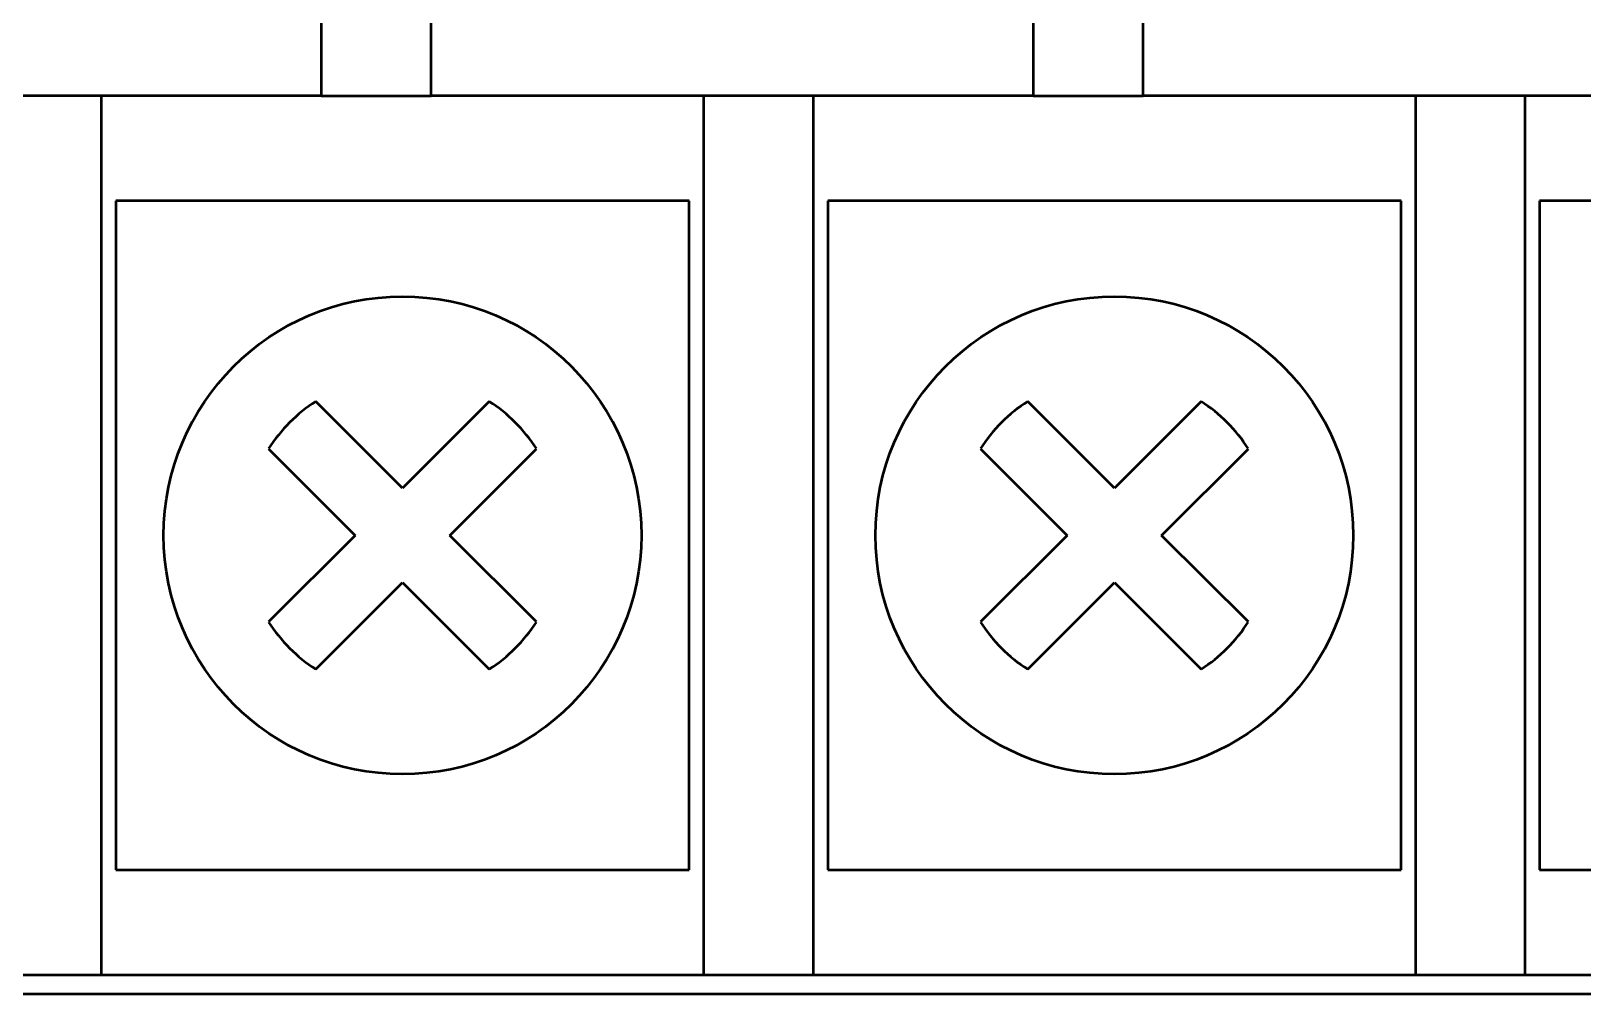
# Model space of a CAD drawing. Header units: millimetres. Extents: x 3520 to 8864, y 403 to 1747.
# Drawn here: x 5707.74 to 5723.98, y 1207 to 1217.08 of the extents above; entities that cross this region are included whole.
import ezdxf

# ---------------------------------------------------------------- set-up
doc = ezdxf.new("R2010")
doc.units = ezdxf.units.MM
doc.layers.add('main', color=5, linetype='Continuous', lineweight=50)

msp = doc.modelspace()

# ---------------------------------------------------------------- linework, layer by layer
at = {"layer": 'main', "color": 0, "linetype": 'Continuous'}
for p, q in [((5710.774, 1217.4), (5710.774, 1216.4)), ((5711.924, 1216.4), (5711.924, 1217.4)), ((5718.224, 1217.4), (5718.224, 1216.4)), ((5719.374, 1216.4), (5719.374, 1217.4)), ((5710.774, 1216.4), (5704.474, 1216.4)), ((5708.474, 1208.2), (5708.474, 1216.4)), ((5710.774, 1216.4), (5711.924, 1216.4)), ((5718.224, 1216.4), (5711.924, 1216.4)), ((5714.774, 1216.4), (5714.774, 1208.2)), ((5715.924, 1208.2), (5715.924, 1216.4)), ((5718.224, 1216.4), (5719.374, 1216.4)), ((5725.674, 1216.4), (5719.374, 1216.4)), ((5722.224, 1216.4), (5722.224, 1208.2)), ((5723.374, 1208.2), (5723.374, 1216.4)), ((5714.624, 1215.3), (5708.624, 1215.3)), ((5708.624, 1215.3), (5708.624, 1211.8)), ((5714.624, 1211.8), (5714.624, 1215.3)), ((5716.074, 1215.3), (5716.074, 1211.8)), ((5722.074, 1215.3), (5716.074, 1215.3)), ((5722.074, 1211.8), (5722.074, 1215.3)), ((5723.524, 1215.3), (5723.524, 1211.8)), ((5729.524, 1215.3), (5723.524, 1215.3)), ((5711.624, 1212.295), (5710.717, 1213.202)), ((5712.532, 1213.202), (5711.624, 1212.295)), ((5719.074, 1212.295), (5718.167, 1213.202)), ((5719.982, 1213.202), (5719.074, 1212.295)), ((5710.222, 1212.707), (5711.129, 1211.8)), ((5712.119, 1211.8), (5713.027, 1212.707)), ((5717.672, 1212.707), (5718.579, 1211.8)), ((5719.569, 1211.8), (5720.477, 1212.707)), ((5708.624, 1211.8), (5708.624, 1208.3)), ((5711.129, 1211.8), (5710.222, 1210.893)), ((5713.027, 1210.893), (5712.119, 1211.8)), ((5714.624, 1208.3), (5714.624, 1211.8)), ((5716.074, 1211.8), (5716.074, 1208.3)), ((5718.579, 1211.8), (5717.672, 1210.893)), ((5720.477, 1210.893), (5719.569, 1211.8)), ((5722.074, 1208.3), (5722.074, 1211.8)), ((5723.524, 1211.8), (5723.524, 1208.3)), ((5710.717, 1210.398), (5711.624, 1211.305)), ((5711.624, 1211.305), (5712.532, 1210.398)), ((5718.167, 1210.398), (5719.074, 1211.305)), ((5719.074, 1211.305), (5719.982, 1210.398)), ((5708.624, 1208.3), (5714.624, 1208.3)), ((5716.074, 1208.3), (5722.074, 1208.3)), ((5723.524, 1208.3), (5729.524, 1208.3)), ((5708.474, 1207.2), (5708.474, 1208.2)), ((5714.774, 1208.2), (5714.774, 1207.2)), ((5715.924, 1207.2), (5715.924, 1208.2)), ((5722.224, 1208.2), (5722.224, 1207.2)), ((5723.374, 1207.2), (5723.374, 1208.2)), ((5707.324, 1207.2), (5708.474, 1207.2)), ((5708.474, 1207.2), (5714.774, 1207.2)), ((5714.774, 1207.2), (5715.924, 1207.2)), ((5715.924, 1207.2), (5722.224, 1207.2)), ((5722.224, 1207.2), (5723.374, 1207.2)), ((5723.374, 1207.2), (5729.674, 1207.2)), ((5681.524, 1207), (5737.724, 1207))]:
    msp.add_line(p, q, dxfattribs=at)
for centre in [(5711.624, 1211.8), (5719.074, 1211.8)]:
    msp.add_circle(centre, 2.5, dxfattribs=at)
for centre, start, end in [((5711.624, 1211.8), 122.9031, 147.0969), ((5711.624, 1211.8), 32.9031, 57.0969), ((5719.074, 1211.8), 122.9031, 147.0969), ((5719.074, 1211.8), 32.9031, 57.0969), ((5711.624, 1211.8), 212.9031, 237.0969), ((5711.624, 1211.8), 302.9031, 327.0969), ((5719.074, 1211.8), 212.9031, 237.0969), ((5719.074, 1211.8), 302.9031, 327.0969)]:
    msp.add_arc(centre, 1.67, start, end, dxfattribs=at)

doc.saveas('drawing.dxf')
